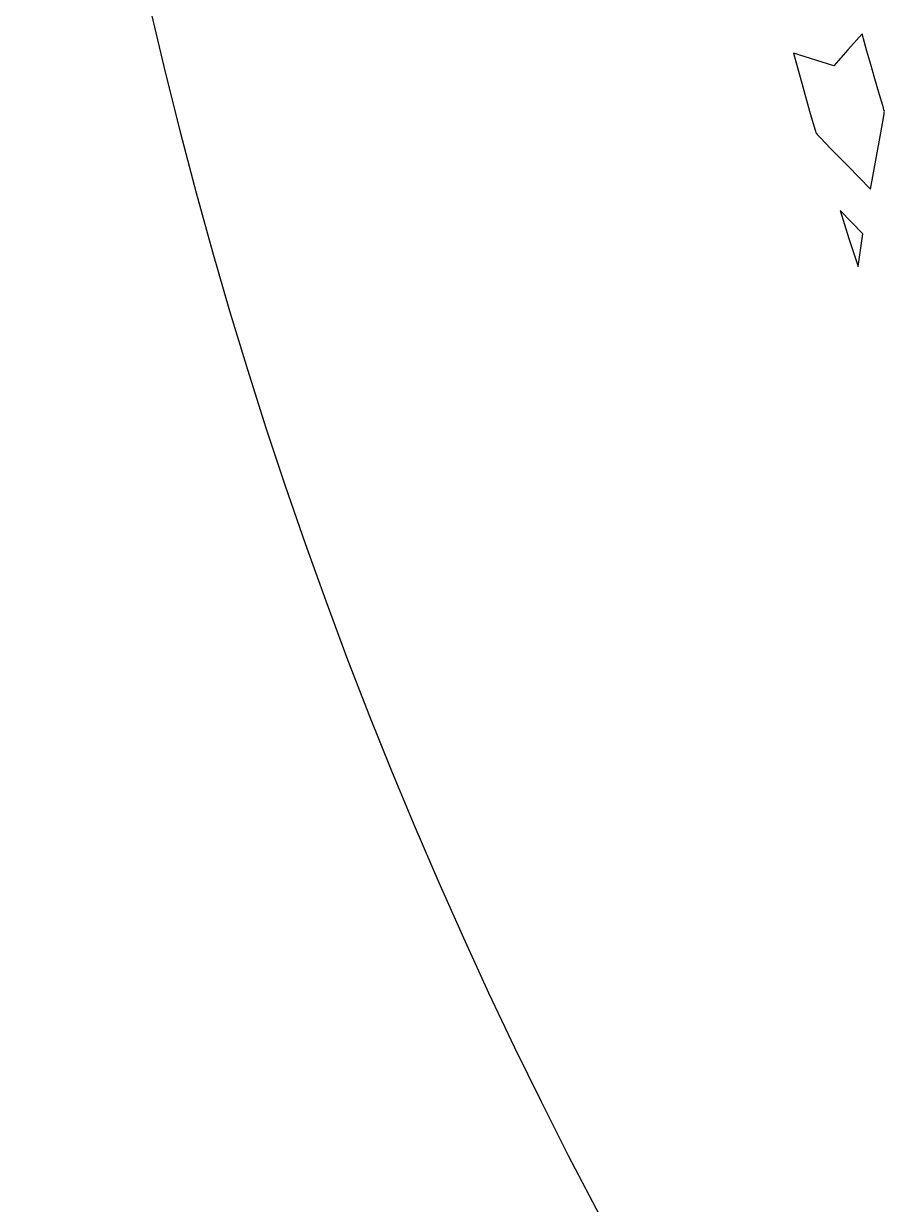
# Model space of a CAD drawing. Extents: x 2600 to 3740, y -1616 to -476.
# Drawn here: x 2599.8 to 2698.3, y -1311 to -1175.9 of the extents above; entities that cross this region are included whole.
import ezdxf

# ---------------------------------------------------------------- set-up
doc = ezdxf.new("R2010")
doc.units = 0
doc.layers.add('LAYER_1', color=18, linetype='CONTINUOUS')
doc.layers.add('LAYER_2', color=174, linetype='CONTINUOUS')

msp = doc.modelspace()

# ---------------------------------------------------------------- linework, layer by layer
at = {"layer": 'LAYER_1'}
for points in [[(2695.787019088852, -1177.014499025166), (2694.150886307478, -1178.861794427937), (2692.520478561508, -1180.71414502126), (2687.921113327133, -1179.243304567158), (2688.976338626991, -1183.087607653644), (2689.759353805726, -1185.89741830438), (2690.050094371519, -1186.913051425373), (2690.274356533249, -1187.668456388264), (2690.432664999656, -1188.163098176665), (2690.487250568593, -1188.312465687811), (2690.525544479477, -1188.396441774189), (2690.576866300617, -1188.466351463491), (2690.674021023709, -1188.579869714917), (2691.005056488387, -1188.938275519252), (2692.208622680243, -1190.184369639587), (2694.12388005736, -1192.143421976882), (2696.738465622055, -1194.824130372822), (2697.402372844826, -1191.095146290758), (2697.903230526038, -1188.369574027011), (2698.216397222545, -1186.645426969861), (2698.294896000549, -1186.158267077597), (2698.313276668066, -1186.008306897715), (2698.317231491195, -1185.920718507588), (2698.277072242812, -1185.734948915394), (2698.169890057118, -1185.356773348499), (2697.769504915186, -1184.019780077495), (2697.146172148173, -1181.902890268364), (2696.760305431128, -1180.549844028809), (2696.329987838852, -1178.999255494893)], [(2695.860383346664, -1199.935946779072), (2693.246552780258, -1197.241015748799), (2693.748480251714, -1198.849980579525), (2694.263035128801, -1200.455006253344), (2694.790177078687, -1202.055941948328), (2695.329865768539, -1203.652636842549)]]:
    msp.add_lwpolyline(points, close=True, dxfattribs=at)
at = {"layer": 'LAYER_2'}
msp.add_lwpolyline([(3169.765015915023, -475.9542725847364, 0.4142135623730951), (2599.765015915023, -1045.954272584736, 0.4142135623730951), (3169.765015915023, -1615.954272584736, 0.4142135623730951), (3739.765015915023, -1045.954272584736, 0.4142135623730951)], format="xyb", close=True, dxfattribs=at)

doc.saveas('drawing.dxf')
